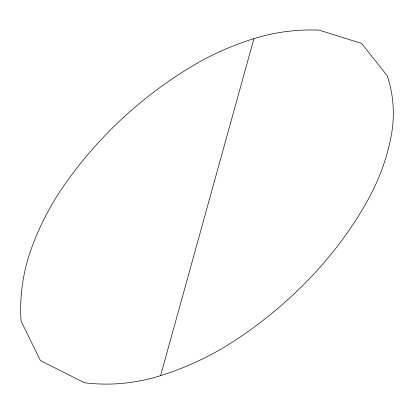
<?xml version="1.0" encoding="UTF-8"?>
<svg xmlns="http://www.w3.org/2000/svg" width="414" height="414" viewBox="0 0 414 414"><rect width="100%" height="100%" fill="white"/><g stroke="black" fill="none" stroke-linecap="round" stroke-linejoin="round"><path stroke-width="0.62" d="M160.591 375.669L253.932 38.637A170.791 151.405 -3.9 0 1 319.039 30.124L361.582 43.408L387.25 75.778A161.532 137.924 -13 0 1 391.297 135.362A248.033 207.75 -20.6 0 1 367.648 200.407A362.312 288.465 -25.7 0 1 236.192 339.666A253.296 214.141 -25.9 0 1 160.591 375.669A169.818 149.842 -29.7 0 1 84.352 382.712L40.448 360.599L21.073 321.155A189.721 178.744 -26.8 0 1 31.65 247.846A290.261 280.433 6.3 0 1 65.541 183.309A514.333 462.847 43.8 0 1 190.859 66.949A287.285 267.154 9 0 1 253.932 38.637"/></g></svg>
